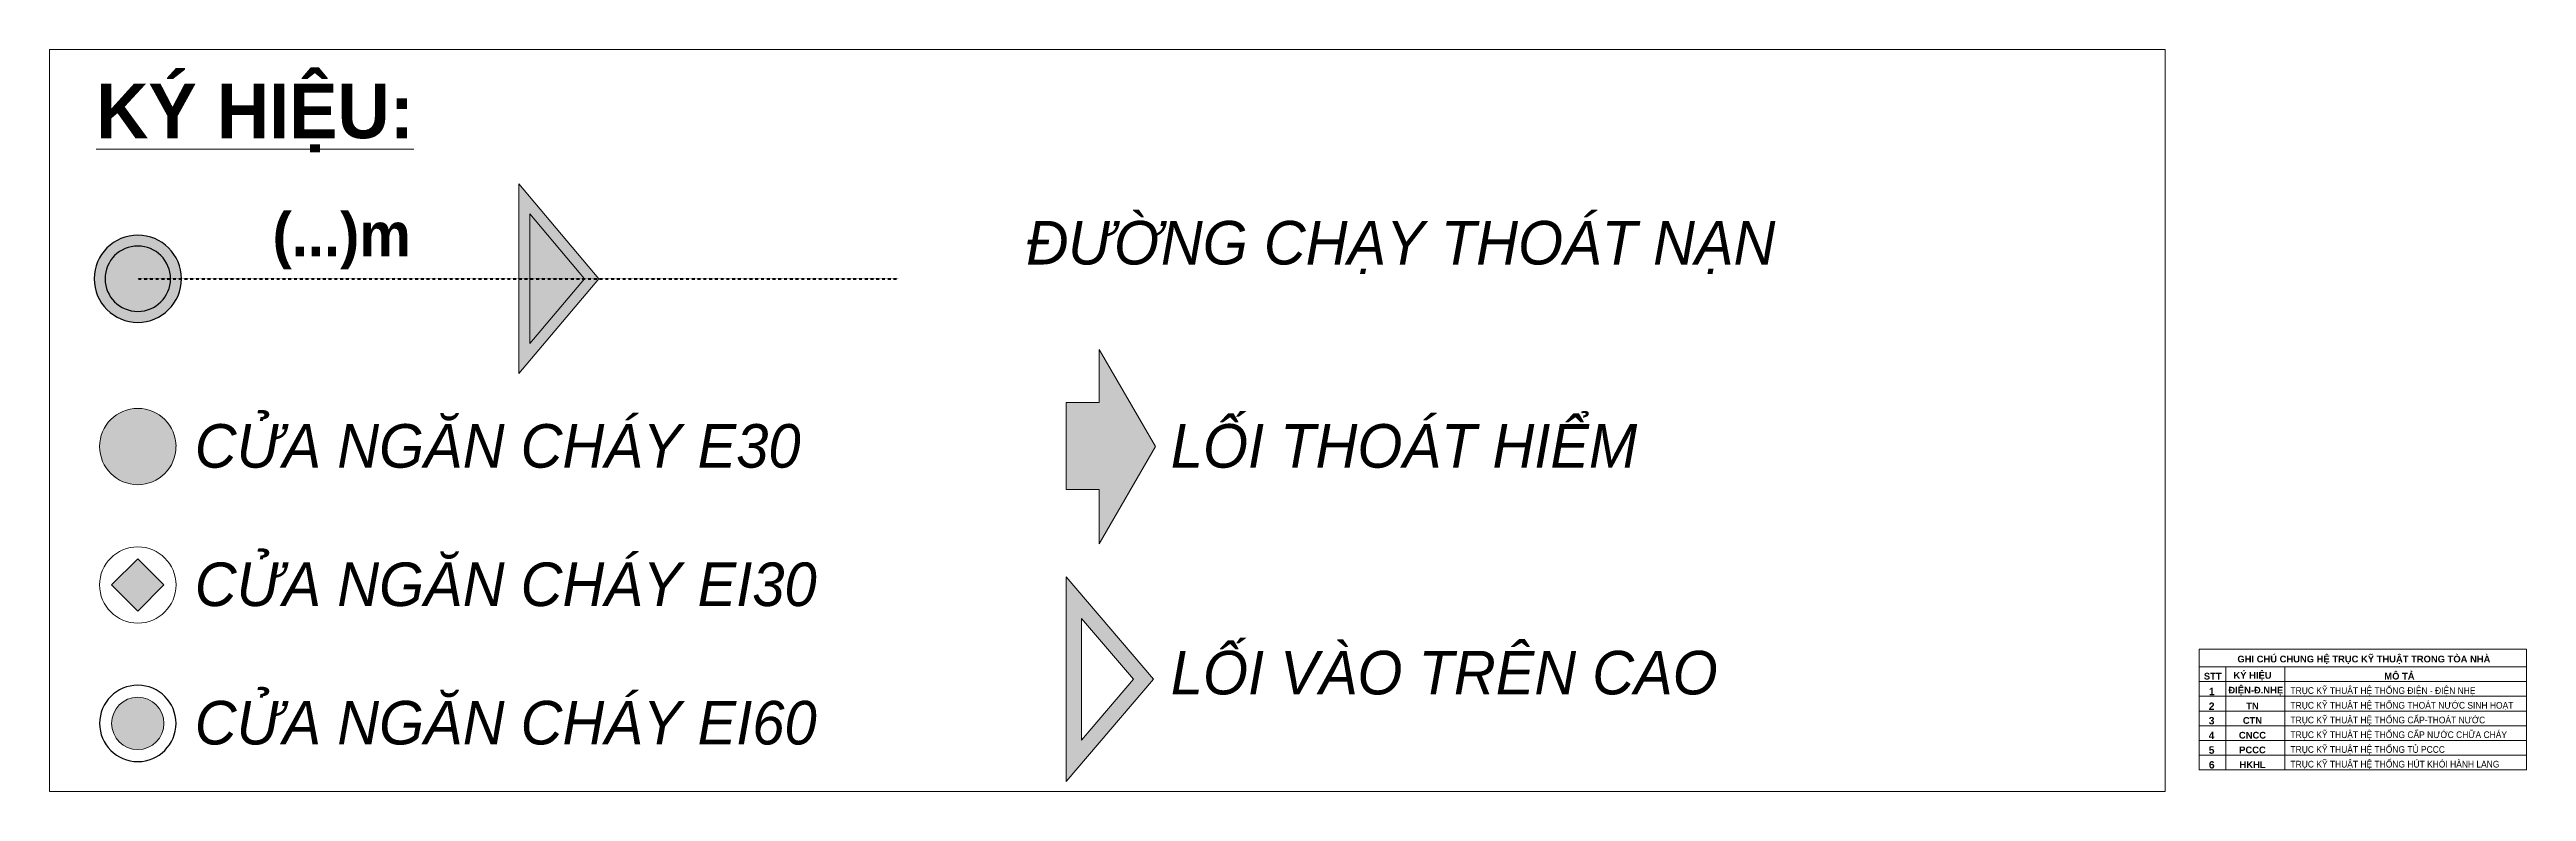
# Model space of a CAD drawing. Header units: millimetres. Extents: x 1591 to 240306, y -15958 to 82755.
# Drawn here: x 152897 to 194904, y 2600 to 15200 of the extents above; entities that cross this region are included whole.
import ezdxf

# ---------------------------------------------------------------- set-up
doc = ezdxf.new("R2010")
doc.units = ezdxf.units.MM
doc.linetypes.add('1 NÉT CALL OUT', pattern=[6, 3, -3])
for name, color, linetype, lineweight in [('A-ANNO-NOTE', 131, 'Continuous', 9), ('A-ANNO-NOTE-1', 131, 'Continuous', 25), ('A-DETL', 90, 'Continuous', 18), ('A-DETL-2', 90, 'Continuous', 9), ('A-DETL-3', 90, '1 NÉT CALL OUT', 70), ('A-DETL-THIN', 151, 'Continuous', 18), ('A-DETL-THIN-2', 151, 'Continuous', 9), ('G-ANNO-TEXT-1', 7, 'Continuous', 9)]:
    doc.layers.add(name, color=color, linetype=linetype, lineweight=lineweight)
doc.styles.add('Arial_10', font='arial_0.ttf', dxfattribs={"width": 0.95, "height": 740})
doc.styles.add('Arial_11', font='arial_0.ttf', dxfattribs={"height": 114})
doc.styles.add('Arial_12', font='arial_0.ttf', dxfattribs={"width": 0.9, "height": 114})
doc.styles.add('Arial_B_4', font='arialbd_0.ttf', dxfattribs={"width": 0.95, "height": 925})
doc.styles.add('Arial_B_5', font='arialbd_0.ttf', dxfattribs={"height": 125.4})

# ---------------------------------------------------------------- blocks, each defined once
blk = doc.blocks.new('HDNDCT_MŨI TÊN THOÁT HIỂM 2 - HDNDCT_MŨI TÊN THOÁT HIỂM 2-1614706-GHI CHÚ_ĐƯỜNG THOÁT NẠN PCCC')
at = {"layer": 'A-ANNO-NOTE'}
blk.add_hatch(color=256, dxfattribs=at).paths.add_polyline_path([(18288, 8457), (17336, 6807), (17336, 7728), (16778, 7728), (16778, 9208), (17336, 9208), (17336, 10108)])
for p, q in [((18288, 8457), (17336, 10108)), ((17336, 10108), (17336, 9208)), ((17336, 9208), (16778, 9208)), ((16778, 9208), (16778, 7728)), ((17336, 6807), (18288, 8457)), ((16778, 7728), (17336, 7728)), ((17336, 7728), (17336, 6807))]:
    blk.add_line(p, q, dxfattribs=at)
blk = doc.blocks.new('HDNDCT_MŨI TÊN THOÁT HIỂM - HDNDCT_MŨI TÊN THOÁT HIỂM-1614704-GHI CHÚ_ĐƯỜNG THOÁT NẠN PCCC')
at = {"layer": 'A-ANNO-NOTE'}
h = blk.add_hatch(color=256, dxfattribs=at)
h.paths.add_polyline_path([(8847, 11307), (7495, 9697), (7495, 12918)])
h.paths.add_polyline_path([(8605, 11307), (7680, 12410), (7680, 10205)])
blk.add_hatch(color=256, dxfattribs=at).paths.add_polyline_path([(7680, 10205), (7680, 12410), (8605, 11307)])
for p, q in [((8847, 11307), (7495, 12918)), ((7495, 12918), (7495, 9697)), ((7680, 10205), (7680, 12410)), ((7680, 12410), (8605, 11307)), ((8605, 11307), (7680, 12410)), ((7680, 12410), (7680, 10205)), ((7495, 9697), (8847, 11307)), ((8605, 11307), (7680, 10205)), ((7680, 10205), (8605, 11307))]:
    blk.add_line(p, q, dxfattribs=at)
blk = doc.blocks.new('HDNDCT_DIEM THOAT HIEM XA NHAT - HDNDCT_DIEM THOAT HIEM XA NHAT-1614703-GHI CHÚ_ĐƯỜNG THOÁT NẠN PCCC')
at = {"layer": 'A-ANNO-NOTE'}
h = blk.add_hatch(color=256, dxfattribs=at)
edge = h.paths.add_edge_path()
edge.add_arc((1031, 11307), 740, 0, 180)
edge.add_arc((1031, 11307), 740, 180, 360)
edge = h.paths.add_edge_path()
edge.add_arc((1031, 11307), 555, 180, 360)
edge.add_arc((1031, 11307), 555, 360, 540)
h = blk.add_hatch(color=256, dxfattribs=at)
edge = h.paths.add_edge_path()
edge.add_arc((1031, 11307), 555, 0, 180)
edge.add_arc((1031, 11307), 555, 180, 360)
at = {"layer": 'A-ANNO-NOTE-1'}
for radius, start, end in [(740, 360, 180), (555, 0, 180), (555, 360, 180), (740, 180, 360), (555, 180, 0), (555, 180, 360)]:
    blk.add_arc((1031, 11307), radius, start, end, dxfattribs=at)
blk = doc.blocks.new('HDNDCT_GHI CHÚ CỬA CHỐNG CHÁY E30 - HDNDCT_GHI CHÚ CỬA CHỐNG CHÁY E30-1614707-GHI CHÚ_ĐƯỜNG THOÁT NẠN PCCC')
at = {"layer": 'A-ANNO-NOTE'}
h = blk.add_hatch(color=256, dxfattribs=at)
edge = h.paths.add_edge_path()
edge.add_arc((1031, 8457), 647, 0, 180)
edge.add_arc((1031, 8457), 648, 180, 360)
for radius, start, end in [(648, 360, 180), (647, 180, 360)]:
    blk.add_arc((1031, 8457), radius, start, end, dxfattribs=at)
blk = doc.blocks.new('HDNDCT_GHI CHÚ CỬA CHỐNG CHÁY EI30 - HDNDCT_GHI CHÚ CỬA CHỐNG CHÁY EI30-2461928-GHI CHÚ_ĐƯỜNG THOÁT NẠN PCCC')
at = {"layer": 'A-ANNO-NOTE'}
blk.add_hatch(color=256, dxfattribs=at).paths.add_polyline_path([(587, 6107), (1031, 6551), (1475, 6107), (1031, 5663)])
for p, q in [((1031, 6551), (587, 6107)), ((1475, 6107), (1031, 6551)), ((587, 6107), (1031, 5663)), ((1031, 5663), (1475, 6107))]:
    blk.add_line(p, q, dxfattribs=at)
for start, end in [(360, 180), (180, 360)]:
    blk.add_arc((1031, 6107), 648, start, end, dxfattribs=at)
blk = doc.blocks.new('HDNDCT_LỐI VÀO TRÊN CAO - HDNDCT_LỐI VÀO TRÊN CAO-1614699-GHI CHÚ_ĐƯỜNG THOÁT NẠN PCCC')
at = {"layer": 'A-ANNO-NOTE'}
h = blk.add_hatch(color=256, dxfattribs=at)
h.paths.add_polyline_path([(17918, 4507), (17037, 5540), (17037, 3474)])
h.paths.add_polyline_path([(16778, 6243), (18259, 4507), (16778, 2772)])
for p, q in [((16778, 6243), (16778, 2772)), ((18259, 4507), (16778, 6243)), ((17037, 3474), (17037, 5540)), ((17037, 5540), (17918, 4507)), ((16778, 2772), (18259, 4507)), ((17918, 4507), (17037, 3474))]:
    blk.add_line(p, q, dxfattribs=at)
blk = doc.blocks.new('HDNDCT_GHI CHÚ CỬA CHỐNG CHÁY EI60 - HDNDCT_GHI CHÚ CỬA CHỐNG CHÁY EI60-1614697-GHI CHÚ_ĐƯỜNG THOÁT NẠN PCCC')
at = {"layer": 'A-ANNO-NOTE'}
h = blk.add_hatch(color=256, dxfattribs=at)
edge = h.paths.add_edge_path()
edge.add_arc((1031, 3757), 444, 0, 180)
edge.add_arc((1031, 3757), 444, 180, 360)
for radius, start, end in [(648, 360, 180), (444, 360, 180), (444, 180, 360)]:
    blk.add_arc((1031, 3757), radius, start, end, dxfattribs=at)
at = {"layer": 'A-ANNO-NOTE-1'}
for start, end in [(360, 180), (180, 360)]:
    blk.add_arc((1031, 3757), 648, start, end, dxfattribs=at)

msp = doc.modelspace()

# ---------------------------------------------------------------- linework, layer by layer
at = {"layer": 'A-DETL'}
for p, q in [((194903.7, 5017.2), (189353.7, 5017.2)), ((189353.7, 5017.2), (189353.7, 2967.2)), ((194903.7, 2967.2), (194903.7, 5017.2)), ((189353.7, 2967.2), (194903.7, 2967.2))]:
    msp.add_line(p, q, dxfattribs=at)
at = {"layer": 'A-DETL-2'}
for p, q in [((188777, 15200.1), (152897, 15200.1)), ((152897, 15200.1), (152897, 2600.1)), ((188777, 2600.1), (188777, 15200.1)), ((152897, 2600.1), (188777, 2600.1))]:
    msp.add_line(p, q, dxfattribs=at)
at = {"layer": 'A-DETL-3'}
msp.add_line((154393.8, 11307.2), (167293.8, 11307.2), dxfattribs=at)
at = {"layer": 'A-DETL-THIN'}
for p, q in [((189353.7, 5017.2), (189353.7, 2967.2)), ((189353.7, 5017.2), (194903.7, 5017.2)), ((189353.7, 4717.2), (194903.7, 4717.2)), ((189803.7, 4717.2), (189803.7, 2967.2)), ((190803.7, 4717.2), (190803.7, 2967.2)), ((194903.7, 5017.2), (194903.7, 2967.2)), ((189353.7, 4467.2), (194903.7, 4467.2)), ((189353.7, 4217.2), (194903.7, 4217.2)), ((189353.7, 3967.2), (194903.7, 3967.2)), ((189353.7, 3717.2), (194903.7, 3717.2)), ((189353.7, 3467.2), (194903.7, 3467.2)), ((189353.7, 3217.2), (194903.7, 3217.2)), ((189353.7, 2967.2), (194903.7, 2967.2))]:
    msp.add_line(p, q, dxfattribs=at)
at = {"layer": 'A-DETL-THIN-2'}
for p, q in [((152897, 15200.1), (188777, 15200.1)), ((152897, 2600.1), (152897, 15200.1)), ((188777, 15200.1), (188777, 2600.1)), ((188777, 2600.1), (152897, 2600.1))]:
    msp.add_line(p, q, dxfattribs=at)

# ---------------------------------------------------------------- block references
at = {"layer": 'A-ANNO-NOTE'}
for name in ['HDNDCT_MŨI TÊN THOÁT HIỂM - HDNDCT_MŨI TÊN THOÁT HIỂM-1614704-GHI CHÚ_ĐƯỜNG THOÁT NẠN PCCC', 'HDNDCT_DIEM THOAT HIEM XA NHAT - HDNDCT_DIEM THOAT HIEM XA NHAT-1614703-GHI CHÚ_ĐƯỜNG THOÁT NẠN PCCC', 'HDNDCT_MŨI TÊN THOÁT HIỂM 2 - HDNDCT_MŨI TÊN THOÁT HIỂM 2-1614706-GHI CHÚ_ĐƯỜNG THOÁT NẠN PCCC', 'HDNDCT_GHI CHÚ CỬA CHỐNG CHÁY E30 - HDNDCT_GHI CHÚ CỬA CHỐNG CHÁY E30-1614707-GHI CHÚ_ĐƯỜNG THOÁT NẠN PCCC', 'HDNDCT_GHI CHÚ CỬA CHỐNG CHÁY EI30 - HDNDCT_GHI CHÚ CỬA CHỐNG CHÁY EI30-2461928-GHI CHÚ_ĐƯỜNG THOÁT NẠN PCCC', 'HDNDCT_LỐI VÀO TRÊN CAO - HDNDCT_LỐI VÀO TRÊN CAO-1614699-GHI CHÚ_ĐƯỜNG THOÁT NẠN PCCC', 'HDNDCT_GHI CHÚ CỬA CHỐNG CHÁY EI60 - HDNDCT_GHI CHÚ CỬA CHỐNG CHÁY EI60-1614697-GHI CHÚ_ĐƯỜNG THOÁT NẠN PCCC']:
    msp.add_blockref(name, (153362.9, 0), dxfattribs=at)

# ---------------------------------------------------------------- texts
at = {"layer": 'G-ANNO-TEXT-1', "line_spacing_factor": 0.936439}
for s, insert, char_height, width, attachment_point, style in [('\\pt4218,8436,12654,16872,21090,25308,29526,33744,37962,42180,46398,50616,54834,59052,63270,67488,71706,75924,80142,84360,88578,92796,97014,1.01232E+005,1.05450E+005,1.09668E+005,1.13886E+005,1.18104E+005,1.22322E+005,1.26540E+005,1.30758E+005,1.34976E+005;{\\LKÝ HIỆU:}', (153687.3, 14618.3), 925, 5449.48, 1, 'Arial_B_4'), ('\\pt4464.05,8928.1,13392.15,17856.2,22320.25,26784.3,31248.35,35712.4,40176.45,44640.5,49104.55,53568.6,58032.65,62496.7,66960.75,71424.8,75888.85,80352.9,84816.95,89281,93745.05,98209.1,1.02673E+005,1.07137E+005,1.11601E+005,1.16065E+005,1.20529E+005,1.24993E+005,1.29457E+005,1.33922E+005,1.38386E+005,1.42850E+005;{\\fArial|b1|i0|c0|p34;(...)m}', (157851.6, 11947.7), 740, 5395.525, 5, 'Arial_10'), ('\\pt4464.05,8928.1,13392.15,17856.2,22320.25,26784.3,31248.35,35712.4,40176.45,44640.5,49104.55,53568.6,58032.65,62496.7,66960.75,71424.8,75888.85,80352.9,84816.95,89281,93745.05,98209.1,1.02673E+005,1.07137E+005,1.11601E+005,1.16065E+005,1.20529E+005,1.24993E+005,1.29457E+005,1.33922E+005,1.38386E+005,1.42850E+005;{\\fArial|b0|i1|c0|p34;ĐƯỜNG CHẠY THOÁT NẠN}', (169460.3, 12289), 740, 17044.235, 1, 'Arial_10'), ('\\pt4464.05,8928.1,13392.15,17856.2,22320.25,26784.3,31248.35,35712.4,40176.45,44640.5,49104.55,53568.6,58032.65,62496.7,66960.75,71424.8,75888.85,80352.9,84816.95,89281,93745.05,98209.1,1.02673E+005,1.07137E+005,1.11601E+005,1.16065E+005,1.20529E+005,1.24993E+005,1.29457E+005,1.33922E+005,1.38386E+005,1.42850E+005;{\\fArial|b0|i1|c0|p34;CỬA NGĂN CHÁY E30}', (155360.3, 8839), 740, 15065.29, 1, 'Arial_10'), ('\\pt4464.05,8928.1,13392.15,17856.2,22320.25,26784.3,31248.35,35712.4,40176.45,44640.5,49104.55,53568.6,58032.65,62496.7,66960.75,71424.8,75888.85,80352.9,84816.95,89281,93745.05,98209.1,1.02673E+005,1.07137E+005,1.11601E+005,1.16065E+005,1.20529E+005,1.24993E+005,1.29457E+005,1.33922E+005,1.38386E+005,1.42850E+005;{\\fArial|b0|i1|c0|p34;LỐI THOÁT HIỂM}', (171911.9, 8839), 740, 15065.29, 1, 'Arial_10'), ('\\pt4464.05,8928.1,13392.15,17856.2,22320.25,26784.3,31248.35,35712.4,40176.45,44640.5,49104.55,53568.6,58032.65,62496.7,66960.75,71424.8,75888.85,80352.9,84816.95,89281,93745.05,98209.1,1.02673E+005,1.07137E+005,1.11601E+005,1.16065E+005,1.20529E+005,1.24993E+005,1.29457E+005,1.33922E+005,1.38386E+005,1.42850E+005;{\\fArial|b0|i1|c0|p34;CỬA NGĂN CHÁY EI30}', (155360.3, 6489), 740, 15065.29, 1, 'Arial_10'), ('\\pt4464.05,8928.1,13392.15,17856.2,22320.25,26784.3,31248.35,35712.4,40176.45,44640.5,49104.55,53568.6,58032.65,62496.7,66960.75,71424.8,75888.85,80352.9,84816.95,89281,93745.05,98209.1,1.02673E+005,1.07137E+005,1.11601E+005,1.16065E+005,1.20529E+005,1.24993E+005,1.29457E+005,1.33922E+005,1.38386E+005,1.42850E+005;{\\fArial|b0|i1|c0|p34;LỐI VÀO TRÊN CAO}', (171911.9, 4989), 740, 15065.29, 1, 'Arial_10'), ('\\pt723.9,1447.8,2171.7,2895.6,3619.5,4343.4,5067.3,5791.2,6515.1,7239,7962.9,8686.8,9410.7,10134.6,10858.5,11582.4,12306.3,13030.2,13754.1,14478,15201.9,15925.8,16649.7,17373.6,18097.5,18821.4,19545.3,20269.2,20993.1,21717,22440.9,23164.8;{\\fArial|b1|i0|c0|p34;KÝ HIỆU}', (190257.9, 4558), 114, 709.08, 5, 'Arial_11'), ('\\pt723.9,1447.8,2171.7,2895.6,3619.5,4343.4,5067.3,5791.2,6515.1,7239,7962.9,8686.8,9410.7,10134.6,10858.5,11582.4,12306.3,13030.2,13754.1,14478,15201.9,15925.8,16649.7,17373.6,18097.5,18821.4,19545.3,20269.2,20993.1,21717,22440.9,23164.8;{\\fArial|b1|i0|c0|p34;GHI CHÚ CHUNG HỆ TRỤC KỸ THUẬT TRONG TÒA NHÀ}', (192146.5, 4834.8), 114, 5312.4, 5, 'Arial_11'), ('\\pt723.9,1447.8,2171.7,2895.6,3619.5,4343.4,5067.3,5791.2,6515.1,7239,7962.9,8686.8,9410.7,10134.6,10858.5,11582.4,12306.3,13030.2,13754.1,14478,15201.9,15925.8,16649.7,17373.6,18097.5,18821.4,19545.3,20269.2,20993.1,21717,22440.9,23164.8;{\\fArial|b1|i0|c0|p34;MÔ TẢ}', (192749.3, 4558), 114, 682.29, 5, 'Arial_11'), ('\\pt4464.05,8928.1,13392.15,17856.2,22320.25,26784.3,31248.35,35712.4,40176.45,44640.5,49104.55,53568.6,58032.65,62496.7,66960.75,71424.8,75888.85,80352.9,84816.95,89281,93745.05,98209.1,1.02673E+005,1.07137E+005,1.11601E+005,1.16065E+005,1.20529E+005,1.24993E+005,1.29457E+005,1.33922E+005,1.38386E+005,1.42850E+005;{\\fArial|b0|i1|c0|p34;CỬA NGĂN CHÁY EI60}', (155360.3, 4139), 740, 15065.29, 1, 'Arial_10'), ('\\pt723.9,1447.8,2171.7,2895.6,3619.5,4343.4,5067.3,5791.2,6515.1,7239,7962.9,8686.8,9410.7,10134.6,10858.5,11582.4,12306.3,13030.2,13754.1,14478,15201.9,15925.8,16649.7,17373.6,18097.5,18821.4,19545.3,20269.2,20993.1,21717,22440.9,23164.8;{\\fArial|b1|i0|c0|p34;STT}', (189583.1, 4558), 114, 320.089, 5, 'Arial_11'), ('\\pt723.90034,1447.79943,2171.69977,2895.60011,3619.50046,4343.39954,5067.29989,5791.20023,6515.10057,7238.99966,7962.9,8686.80034,9410.69943,10134.59977,10858.50011,11582.40046,12306.29954,13030.19989,13754.10023,14478.00057,15201.89966,15925.8,16649.70034,17373.59943,18097.49977,18821.40011,19545.30046,20269.19954,20993.09989,21717.00023,22440.90057,23164.79966;1', (189567, 4298.9), 125.4, 290.13, 5, 'Arial_B_5'), ('\\pt723.9,1447.8,2171.7,2895.6,3619.5,4343.4,5067.3,5791.2,6515.1,7239,7962.9,8686.8,9410.7,10134.6,10858.5,11582.4,12306.3,13030.2,13754.1,14478,15201.9,15925.8,16649.7,17373.6,18097.5,18821.4,19545.3,20269.2,20993.1,21717,22440.9,23164.8;{\\fArial|b1|i0|c0|p34;ĐIỆN-Đ.NHẸ}', (190312.9, 4306.9), 114, 954.18, 5, 'Arial_11'), ('\\pt651.51,1303.02,1954.53,2606.04,3257.55,3909.06,4560.57,5212.08,5863.59,6515.1,7166.61,7818.12,8469.63,9121.14,9772.65,10424.16,11075.67,11727.18,12378.69,13030.2,13681.71,14333.22,14984.73,15636.24,16287.75,16939.26,17590.77,18242.28,18893.79,19545.3,20196.81,20848.32;TRỤC KỸ THUẬT HỆ THỐNG ĐIỆN - ĐIỆN NHẸ', (190901.7, 4301.9), 114, 3759.777, 4, 'Arial_12'), ('\\pt723.90034,1447.79943,2171.69977,2895.60011,3619.50046,4343.39954,5067.29989,5791.20023,6515.10057,7238.99966,7962.9,8686.80034,9410.69943,10134.59977,10858.50011,11582.40046,12306.29954,13030.19989,13754.10023,14478.00057,15201.89966,15925.8,16649.70034,17373.59943,18097.49977,18821.40011,19545.30046,20269.19954,20993.09989,21717.00023,22440.90057,23164.79966;3', (189564.6, 3802.8), 125.4, 249.09, 5, 'Arial_B_5'), ('\\pt723.90034,1447.79943,2171.69977,2895.60011,3619.50046,4343.39954,5067.29989,5791.20023,6515.10057,7238.99966,7962.9,8686.80034,9410.69943,10134.59977,10858.50011,11582.40046,12306.29954,13030.19989,13754.10023,14478.00057,15201.89966,15925.8,16649.70034,17373.59943,18097.49977,18821.40011,19545.30046,20269.19954,20993.09989,21717.00023,22440.90057,23164.79966;2', (189564.7, 4048.9), 125.4, 271.32, 5, 'Arial_B_5'), ('\\pt723.9,1447.8,2171.7,2895.6,3619.5,4343.4,5067.3,5791.2,6515.1,7239,7962.9,8686.8,9410.7,10134.6,10858.5,11582.4,12306.3,13030.2,13754.1,14478,15201.9,15925.8,16649.7,17373.6,18097.5,18821.4,19545.3,20269.2,20993.1,21717,22440.9,23164.8;{\\fArial|b1|i0|c0|p34;CTN}', (190257.1, 3805.8), 114, 342.541, 5, 'Arial_11'), ('\\pt723.9,1447.8,2171.7,2895.6,3619.5,4343.4,5067.3,5791.2,6515.1,7239,7962.9,8686.8,9410.7,10134.6,10858.5,11582.4,12306.3,13030.2,13754.1,14478,15201.9,15925.8,16649.7,17373.6,18097.5,18821.4,19545.3,20269.2,20993.1,21717,22440.9,23164.8;{\\fArial|b1|i0|c0|p34;TN}', (190257.3, 4051.9), 114, 224.523, 5, 'Arial_11'), ('\\pt651.51,1303.02,1954.53,2606.04,3257.55,3909.06,4560.57,5212.08,5863.59,6515.1,7166.61,7818.12,8469.63,9121.14,9772.65,10424.16,11075.67,11727.18,12378.69,13030.2,13681.71,14333.22,14984.73,15636.24,16287.75,16939.26,17590.77,18242.28,18893.79,19545.3,20196.81,20848.32;TRỤC KỸ THUẬT HỆ THỐNG THOÁT NƯỚC SINH HOẠT', (190901.7, 4051.9), 114, 4136.319, 4, 'Arial_12'), ('\\pt651.51,1303.02,1954.53,2606.04,3257.55,3909.06,4560.57,5212.08,5863.59,6515.1,7166.61,7818.12,8469.63,9121.14,9772.65,10424.16,11075.67,11727.18,12378.69,13030.2,13681.71,14333.22,14984.73,15636.24,16287.75,16939.26,17590.77,18242.28,18893.79,19545.3,20196.81,20848.32;TRỤC KỸ THUẬT HỆ THỐNG CẤP-THOÁT NƯỚC', (190901.7, 3801.9), 114, 3763.368, 4, 'Arial_12'), ('\\pt723.90034,1447.79943,2171.69977,2895.60011,3619.50046,4343.39954,5067.29989,5791.20023,6515.10057,7238.99966,7962.9,8686.80034,9410.69943,10134.59977,10858.50011,11582.40046,12306.29954,13030.19989,13754.10023,14478.00057,15201.89966,15925.8,16649.70034,17373.59943,18097.49977,18821.40011,19545.30046,20269.19954,20993.09989,21717.00023,22440.90057,23164.79966;4', (189563.9, 3552.8), 125.4, 211.47, 5, 'Arial_B_5'), ('\\pt723.90034,1447.79943,2171.69977,2895.60011,3619.50046,4343.39954,5067.29989,5791.20023,6515.10057,7238.99966,7962.9,8686.80034,9410.69943,10134.59977,10858.50011,11582.40046,12306.29954,13030.19989,13754.10023,14478.00057,15201.89966,15925.8,16649.70034,17373.59943,18097.49977,18821.40011,19545.30046,20269.19954,20993.09989,21717.00023,22440.90057,23164.79966;5', (189564.5, 3302.8), 125.4, 218.88, 5, 'Arial_B_5'), ('\\pt723.9,1447.8,2171.7,2895.6,3619.5,4343.4,5067.3,5791.2,6515.1,7239,7962.9,8686.8,9410.7,10134.6,10858.5,11582.4,12306.3,13030.2,13754.1,14478,15201.9,15925.8,16649.7,17373.6,18097.5,18821.4,19545.3,20269.2,20993.1,21717,22440.9,23164.8;{\\fArial|b1|i0|c0|p34;CNCC}', (190257.1, 3555.8), 114, 476.104, 5, 'Arial_11'), ('\\pt723.9,1447.8,2171.7,2895.6,3619.5,4343.4,5067.3,5791.2,6515.1,7239,7962.9,8686.8,9410.7,10134.6,10858.5,11582.4,12306.3,13030.2,13754.1,14478,15201.9,15925.8,16649.7,17373.6,18097.5,18821.4,19545.3,20269.2,20993.1,21717,22440.9,23164.8;{\\fArial|b1|i0|c0|p34;PCCC}', (190257.1, 3305.8), 114, 468.62, 5, 'Arial_11'), ('\\pt651.51,1303.02,1954.53,2606.04,3257.55,3909.06,4560.57,5212.08,5863.59,6515.1,7166.61,7818.12,8469.63,9121.14,9772.65,10424.16,11075.67,11727.18,12378.69,13030.2,13681.71,14333.22,14984.73,15636.24,16287.75,16939.26,17590.77,18242.28,18893.79,19545.3,20196.81,20848.32;TRỤC KỸ THUẬT HỆ THỐNG CẤP NƯỚC CHỮA CHÁY', (190901.7, 3551.9), 114, 3770.037, 4, 'Arial_12'), ('\\pt651.51,1303.02,1954.53,2606.04,3257.55,3909.06,4560.57,5212.08,5863.59,6515.1,7166.61,7818.12,8469.63,9121.14,9772.65,10424.16,11075.67,11727.18,12378.69,13030.2,13681.71,14333.22,14984.73,15636.24,16287.75,16939.26,17590.77,18242.28,18893.79,19545.3,20196.81,20848.32;TRỤC KỸ THUẬT HỆ THỐNG TỦ PCCC', (190901.7, 3301.9), 114, 3719.25, 4, 'Arial_12'), ('\\pt723.90034,1447.79943,2171.69977,2895.60011,3619.50046,4343.39954,5067.29989,5791.20023,6515.10057,7238.99966,7962.9,8686.80034,9410.69943,10134.59977,10858.50011,11582.40046,12306.29954,13030.19989,13754.10023,14478.00057,15201.89966,15925.8,16649.70034,17373.59943,18097.49977,18821.40011,19545.30046,20269.19954,20993.09989,21717.00023,22440.90057,23164.79966;6', (189566.5, 3052.8), 125.4, 245.1, 5, 'Arial_B_5'), ('\\pt723.9,1447.8,2171.7,2895.6,3619.5,4343.4,5067.3,5791.2,6515.1,7239,7962.9,8686.8,9410.7,10134.6,10858.5,11582.4,12306.3,13030.2,13754.1,14478,15201.9,15925.8,16649.7,17373.6,18097.5,18821.4,19545.3,20269.2,20993.1,21717,22440.9,23164.8;{\\fArial|b1|i0|c0|p34;HKHL}', (190257.8, 3055.8), 114, 648.66, 5, 'Arial_11'), ('\\pt651.51,1303.02,1954.53,2606.04,3257.55,3909.06,4560.57,5212.08,5863.59,6515.1,7166.61,7818.12,8469.63,9121.14,9772.65,10424.16,11075.67,11727.18,12378.69,13030.2,13681.71,14333.22,14984.73,15636.24,16287.75,16939.26,17590.77,18242.28,18893.79,19545.3,20196.81,20848.32;TRỤC KỸ THUẬT HỆ THỐNG HÚT KHÓI HÀNH LANG', (190901.7, 3051.9), 114, 4211.217, 4, 'Arial_12')]:
    msp.add_mtext(s, dxfattribs=dict(at, insert=insert, char_height=char_height, width=width, attachment_point=attachment_point, style=style))

doc.saveas('drawing.dxf')
